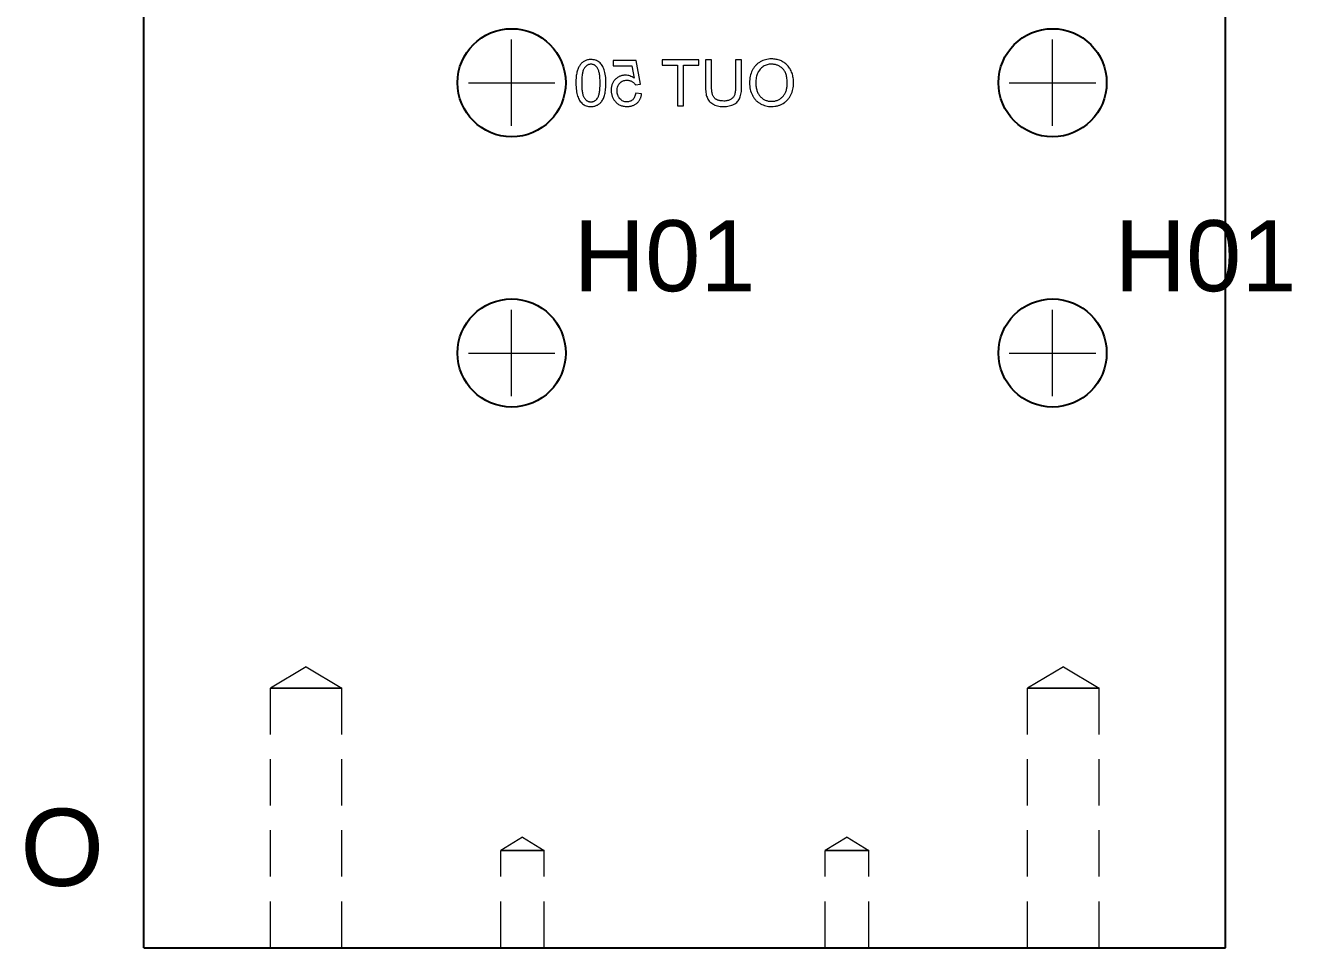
# Model space of a CAD drawing. Header units: millimetres. Extents: x 38 to 970, y 105 to 390.
# Drawn here: x 38.1 to 96.6, y 198.9 to 241.6 of the extents above; entities that cross this region are included whole.
import ezdxf

# ---------------------------------------------------------------- set-up
doc = ezdxf.new("R2010")
doc.units = ezdxf.units.MM
doc.linetypes.add('WP_HIDDEN', pattern=[2.3, 1.5, -0.8])
for name, color, linetype, lineweight in [('ANNOTATIONS', 7, 'CONTINUOUS', 18), ('HIDDEN', 7, 'WP_HIDDEN', 13), ('VISIBLE', 7, 'CONTINUOUS', 25)]:
    doc.layers.add(name, color=color, linetype=linetype, lineweight=lineweight)
doc.styles.add('CJK', font='Arial Unicode.ttf')

msp = doc.modelspace()

# ---------------------------------------------------------------- linework, layer by layer
at = {"layer": 'ANNOTATIONS'}
for p, q in [((60.57143, 236.92857), (60.57143, 240.92857)), ((85.57143, 236.92857), (85.57143, 240.92857)), ((58.57143, 238.92857), (62.57143, 238.92857)), ((83.57143, 238.92857), (87.57143, 238.92857)), ((60.57143, 224.42857), (60.57143, 228.42857)), ((85.57143, 224.42857), (85.57143, 228.42857)), ((58.57143, 226.42857), (62.57143, 226.42857)), ((83.57143, 226.42857), (87.57143, 226.42857))]:
    msp.add_line(p, q, dxfattribs=at)
at = {"layer": 'HIDDEN', "ltscale": 1.428571}
for p, q in [((64.07463, 239.98235), (64.03776, 239.97266)), ((64.11281, 239.98988), (64.07463, 239.98235)), ((64.1523, 239.99526), (64.11281, 239.98988)), ((64.19311, 239.99849), (64.1523, 239.99526)), ((64.23524, 239.99957), (64.19311, 239.99849)), ((64.29201, 239.99762), (64.23524, 239.99957)), ((64.34632, 239.99177), (64.29201, 239.99762)), ((64.39815, 239.98203), (64.34632, 239.99177)), ((64.44752, 239.96839), (64.39815, 239.98203)), ((67.53451, 239.99087), (67.53451, 239.73998)), ((69.21968, 239.99087), (67.53451, 239.99087)), ((69.21968, 239.73998), (69.21968, 239.99087)), ((69.52858, 239.99087), (69.52858, 238.76252)), ((69.80993, 239.99087), (69.52858, 239.99087)), ((69.80993, 238.76397), (69.80993, 239.99087)), ((70.91935, 239.99087), (70.91935, 238.76397)), ((71.2007, 239.99087), (70.91935, 239.99087)), ((71.2007, 238.76252), (71.2007, 239.99087)), ((72.30287, 239.9934), (72.23743, 239.97362)), ((72.37013, 240.00879), (72.30287, 239.9934)), ((72.43919, 240.01978), (72.37013, 240.00879)), ((72.51007, 240.02637), (72.43919, 240.01978)), ((72.58277, 240.02857), (72.51007, 240.02637)), ((72.63832, 240.0274), (72.58277, 240.02857)), ((72.69258, 240.02389), (72.63832, 240.0274)), ((72.74554, 240.01804), (72.69258, 240.02389)), ((72.79722, 240.00985), (72.74554, 240.01804)), ((72.8476, 239.99933), (72.79722, 240.00985)), ((72.8967, 239.98646), (72.8476, 239.99933)), ((72.9445, 239.97125), (72.8967, 239.98646)), ((63.58989, 239.41585), (63.57867, 239.36723)), ((63.60242, 239.46155), (63.58989, 239.41585)), ((63.61608, 239.50549), (63.60242, 239.46155)), ((63.63088, 239.54766), (63.61608, 239.50549)), ((63.64681, 239.58806), (63.63088, 239.54766)), ((63.66387, 239.6267), (63.64681, 239.58806)), ((63.68207, 239.66357), (63.66387, 239.6267)), ((63.7014, 239.69867), (63.68207, 239.66357)), ((63.72186, 239.732), (63.7014, 239.69867)), ((63.74359, 239.7635), (63.72186, 239.732)), ((63.76672, 239.79309), (63.74359, 239.7635)), ((63.79126, 239.82078), (63.76672, 239.79309)), ((63.81721, 239.84657), (63.79126, 239.82078)), ((63.84456, 239.87045), (63.81721, 239.84657)), ((63.84909, 239.39245), (63.84096, 239.35023)), ((63.87332, 239.89243), (63.84456, 239.87045)), ((63.85819, 239.43191), (63.84909, 239.39245)), ((63.86824, 239.46863), (63.85819, 239.43191)), ((63.87925, 239.50259), (63.86824, 239.46863)), ((63.90348, 239.91251), (63.87332, 239.89243)), ((63.89122, 239.5338), (63.87925, 239.50259)), ((63.90414, 239.56225), (63.89122, 239.5338)), ((63.93504, 239.93068), (63.90348, 239.91251)), ((63.91803, 239.58796), (63.90414, 239.56225)), ((63.93287, 239.6109), (63.91803, 239.58796)), ((63.94842, 239.6318), (63.93287, 239.6109)), ((63.96797, 239.94683), (63.93504, 239.93068)), ((63.96444, 239.65135), (63.94842, 239.6318)), ((63.98094, 239.66955), (63.96444, 239.65135)), ((64.0022, 239.96082), (63.96797, 239.94683)), ((63.9979, 239.68641), (63.98094, 239.66955)), ((64.01533, 239.70191), (63.9979, 239.68641)), ((64.03776, 239.97266), (64.0022, 239.96082)), ((64.03324, 239.71607), (64.01533, 239.70191)), ((64.05161, 239.72888), (64.03324, 239.71607)), ((64.07046, 239.74034), (64.05161, 239.72888)), ((64.08977, 239.75045), (64.07046, 239.74034)), ((64.10956, 239.75921), (64.08977, 239.75045)), ((64.12981, 239.76663), (64.10956, 239.75921)), ((64.15054, 239.7727), (64.12981, 239.76663)), ((64.17173, 239.77742), (64.15054, 239.7727)), ((64.1934, 239.78079), (64.17173, 239.77742)), ((64.21553, 239.78281), (64.1934, 239.78079)), ((64.23814, 239.78348), (64.21553, 239.78281)), ((64.26033, 239.78289), (64.23814, 239.78348)), ((64.28196, 239.7811), (64.26033, 239.78289)), ((64.30303, 239.77813), (64.28196, 239.7811)), ((64.32352, 239.77397), (64.30303, 239.77813)), ((64.34345, 239.76861), (64.32352, 239.77397)), ((64.36281, 239.76207), (64.34345, 239.76861)), ((64.38161, 239.75434), (64.36281, 239.76207)), ((64.39984, 239.74541), (64.38161, 239.75434)), ((64.4175, 239.7353), (64.39984, 239.74541)), ((64.4346, 239.724), (64.4175, 239.7353)), ((64.45113, 239.71151), (64.4346, 239.724)), ((64.49441, 239.95085), (64.44752, 239.96839)), ((64.46709, 239.69783), (64.45113, 239.71151)), ((64.48249, 239.68296), (64.46709, 239.69783)), ((64.49732, 239.6669), (64.48249, 239.68296)), ((64.53884, 239.92941), (64.49441, 239.95085)), ((64.52528, 239.63121), (64.49732, 239.6669)), ((64.54162, 239.60563), (64.52528, 239.63121)), ((64.58079, 239.90408), (64.53884, 239.92941)), ((64.5569, 239.57748), (64.54162, 239.60563)), ((64.57112, 239.54676), (64.5569, 239.57748)), ((64.58429, 239.51347), (64.57112, 239.54676)), ((64.62027, 239.87485), (64.58079, 239.90408)), ((64.59641, 239.4776), (64.58429, 239.51347)), ((64.60747, 239.43917), (64.59641, 239.4776)), ((64.61748, 239.39816), (64.60747, 239.43917)), ((64.62644, 239.35458), (64.61748, 239.39816)), ((64.65735, 239.84202), (64.62027, 239.87485)), ((64.69206, 239.80592), (64.65735, 239.84202)), ((64.72442, 239.76652), (64.69206, 239.80592)), ((64.75442, 239.72384), (64.72442, 239.76652)), ((64.78207, 239.67788), (64.75442, 239.72384)), ((64.80735, 239.62862), (64.78207, 239.67788)), ((64.83029, 239.57609), (64.80735, 239.62862)), ((64.85086, 239.52027), (64.83029, 239.57609)), ((64.86905, 239.4605), (64.85086, 239.52027)), ((64.88481, 239.39613), (64.86905, 239.4605)), ((64.89814, 239.32717), (64.88481, 239.39613)), ((65.2707, 239.96186), (65.2707, 239.71242)), ((66.32792, 239.96186), (65.2707, 239.96186)), ((65.2707, 239.71242), (66.11909, 239.71242)), ((66.11909, 239.71242), (66.23366, 239.14103)), ((66.53385, 238.86984), (66.32792, 239.96186)), ((67.53451, 239.73998), (68.23788, 239.73998)), ((68.23788, 239.73998), (68.23788, 237.86483)), ((68.51922, 239.73998), (69.21968, 239.73998)), ((68.51922, 237.86483), (68.51922, 239.73998)), ((71.66254, 239.43165), (71.63735, 239.36559)), ((71.6916, 239.49561), (71.66254, 239.43165)), ((71.72435, 239.55678), (71.6916, 239.49561)), ((71.74205, 239.58607), (71.72435, 239.55678)), ((71.76062, 239.61449), (71.74205, 239.58607)), ((71.78007, 239.64204), (71.76062, 239.61449)), ((71.8004, 239.66872), (71.78007, 239.64204)), ((71.82161, 239.69454), (71.8004, 239.66872)), ((71.84369, 239.71949), (71.82161, 239.69454)), ((71.86666, 239.74358), (71.84369, 239.71949)), ((71.8905, 239.76679), (71.86666, 239.74358)), ((71.91522, 239.78914), (71.8905, 239.76679)), ((71.94081, 239.81063), (71.91522, 239.78914)), ((71.96729, 239.83125), (71.94081, 239.81063)), ((71.96859, 239.42664), (71.94539, 239.37959)), ((71.99464, 239.851), (71.96729, 239.83125)), ((71.99434, 239.47096), (71.96859, 239.42664)), ((72.02262, 239.51256), (71.99434, 239.47096)), ((72.02287, 239.86988), (71.99464, 239.851)), ((72.05343, 239.55145), (72.02262, 239.51256)), ((72.05198, 239.8879), (72.02287, 239.86988)), ((72.11199, 239.92087), (72.05198, 239.8879)), ((72.08679, 239.58761), (72.05343, 239.55145)), ((72.12268, 239.62106), (72.08679, 239.58761)), ((72.1738, 239.94944), (72.11199, 239.92087)), ((72.16111, 239.65178), (72.12268, 239.62106)), ((72.20208, 239.67979), (72.16111, 239.65178)), ((72.23743, 239.97362), (72.1738, 239.94944)), ((72.24496, 239.70477), (72.20208, 239.67979)), ((72.28914, 239.72642), (72.24496, 239.70477)), ((72.33461, 239.74475), (72.28914, 239.72642)), ((72.38137, 239.75973), (72.33461, 239.74475)), ((72.42942, 239.77139), (72.38137, 239.75973)), ((72.47876, 239.77972), (72.42942, 239.77139)), ((72.52939, 239.78472), (72.47876, 239.77972)), ((72.58132, 239.78638), (72.52939, 239.78472)), ((72.61833, 239.78558), (72.58132, 239.78638)), ((72.6547, 239.78318), (72.61833, 239.78558)), ((72.69042, 239.77917), (72.6547, 239.78318)), ((72.72548, 239.77356), (72.69042, 239.77917)), ((72.75989, 239.76634), (72.72548, 239.77356)), ((72.79365, 239.75753), (72.75989, 239.76634)), ((72.82676, 239.7471), (72.79365, 239.75753)), ((72.85922, 239.73508), (72.82676, 239.7471)), ((72.89102, 239.72145), (72.85922, 239.73508)), ((72.92218, 239.70622), (72.89102, 239.72145)), ((72.95268, 239.68939), (72.92218, 239.70622)), ((72.99101, 239.9537), (72.9445, 239.97125)), ((72.98253, 239.67095), (72.95268, 239.68939)), ((73.01173, 239.65091), (72.98253, 239.67095)), ((73.03622, 239.93382), (72.99101, 239.9537)), ((73.04028, 239.62927), (73.01173, 239.65091)), ((73.08015, 239.91159), (73.03622, 239.93382)), ((73.06818, 239.60602), (73.04028, 239.62927)), ((73.09542, 239.58118), (73.06818, 239.60602)), ((73.12279, 239.88702), (73.08015, 239.91159)), ((73.1215, 239.55445), (73.09542, 239.58118)), ((73.1459, 239.52558), (73.1215, 239.55445)), ((73.16413, 239.86012), (73.12279, 239.88702)), ((73.16861, 239.49456), (73.1459, 239.52558)), ((73.20418, 239.83087), (73.16413, 239.86012)), ((73.18964, 239.4614), (73.16861, 239.49456)), ((73.20899, 239.42608), (73.18964, 239.4614)), ((73.24294, 239.79929), (73.20418, 239.83087)), ((73.22666, 239.38862), (73.20899, 239.42608)), ((73.28041, 239.76536), (73.24294, 239.79929)), ((73.31658, 239.7291), (73.28041, 239.76536)), ((73.351, 239.69077), (73.31658, 239.7291)), ((73.3832, 239.65064), (73.351, 239.69077)), ((73.41318, 239.60872), (73.3832, 239.65064)), ((73.44094, 239.565), (73.41318, 239.60872)), ((73.46648, 239.51948), (73.44094, 239.565)), ((73.4898, 239.47217), (73.46648, 239.51948)), ((73.51089, 239.42306), (73.4898, 239.47217)), ((73.52977, 239.37216), (73.51089, 239.42306)), ((63.54278, 238.99035), (63.54203, 238.91334)), ((63.54203, 238.91334), (63.54323, 238.82206)), ((63.54502, 239.06331), (63.54278, 238.99035)), ((63.54323, 238.82206), (63.54683, 238.73528)), ((63.54876, 239.1322), (63.54502, 239.06331)), ((63.55399, 239.19705), (63.54876, 239.1322)), ((63.56072, 239.25783), (63.55399, 239.19705)), ((63.56895, 239.31456), (63.56072, 239.25783)), ((63.57867, 239.36723), (63.56895, 239.31456)), ((63.81224, 239.03908), (63.81032, 238.91334)), ((63.81032, 238.91334), (63.81224, 238.78826)), ((63.81798, 239.15381), (63.81224, 239.03908)), ((63.82229, 239.20704), (63.81798, 239.15381)), ((63.82755, 239.25752), (63.82229, 239.20704)), ((63.83378, 239.30525), (63.82755, 239.25752)), ((63.84096, 239.35023), (63.83378, 239.30525)), ((64.63434, 239.30842), (64.62644, 239.35458)), ((64.64119, 239.2597), (64.63434, 239.30842)), ((64.64699, 239.2084), (64.64119, 239.2597)), ((64.65173, 239.15454), (64.64699, 239.2084)), ((64.65805, 239.03908), (64.65173, 239.15454)), ((64.66016, 238.91334), (64.65805, 239.03908)), ((64.65824, 238.78793), (64.66016, 238.91334)), ((64.90905, 239.2536), (64.89814, 239.32717)), ((64.91754, 239.17544), (64.90905, 239.2536)), ((64.9236, 239.09267), (64.91754, 239.17544)), ((64.92724, 239.00531), (64.9236, 239.09267)), ((64.92516, 238.76882), (64.92763, 238.83978)), ((64.92845, 238.91334), (64.92724, 239.00531)), ((64.92763, 238.83978), (64.92845, 238.91334)), ((65.20728, 238.82971), (65.19756, 238.79742)), ((65.2185, 238.86114), (65.20728, 238.82971)), ((65.23121, 238.8917), (65.2185, 238.86114)), ((65.24542, 238.92141), (65.23121, 238.8917)), ((65.26112, 238.95026), (65.24542, 238.92141)), ((65.27832, 238.97824), (65.26112, 238.95026)), ((65.29701, 239.00537), (65.27832, 238.97824)), ((65.3172, 239.03163), (65.29701, 239.00537)), ((65.33889, 239.05703), (65.3172, 239.03163)), ((65.36207, 239.08157), (65.33889, 239.05703)), ((65.38634, 239.10493), (65.36207, 239.08157)), ((65.41129, 239.12678), (65.38634, 239.10493)), ((65.43691, 239.14712), (65.41129, 239.12678)), ((65.46322, 239.16596), (65.43691, 239.14712)), ((65.49021, 239.18329), (65.46322, 239.16596)), ((65.47899, 238.76216), (65.49663, 238.80474)), ((65.51788, 239.19911), (65.49021, 239.18329)), ((65.49663, 238.80474), (65.50692, 238.82492)), ((65.50692, 238.82492), (65.51819, 238.84437)), ((65.54622, 239.21342), (65.51788, 239.19911)), ((65.51819, 238.84437), (65.53044, 238.86308)), ((65.53044, 238.86308), (65.54368, 238.88105)), ((65.54368, 238.88105), (65.55789, 238.89829)), ((65.57525, 239.22623), (65.54622, 239.21342)), ((65.55789, 238.89829), (65.57308, 238.91479)), ((65.57308, 238.91479), (65.60565, 238.94505)), ((65.60496, 239.23753), (65.57525, 239.22623)), ((65.63535, 239.24733), (65.60496, 239.23753)), ((65.60565, 238.94505), (65.64065, 238.97126)), ((65.66641, 239.25562), (65.63535, 239.24733)), ((65.64065, 238.97126), (65.67807, 238.99345)), ((65.69816, 239.2624), (65.66641, 239.25562)), ((65.67807, 238.99345), (65.71792, 239.0116)), ((65.73059, 239.26767), (65.69816, 239.2624)), ((65.71792, 239.0116), (65.76019, 239.02571)), ((65.76369, 239.27144), (65.73059, 239.26767)), ((65.76019, 239.02571), (65.80489, 239.0358)), ((65.79748, 239.2737), (65.76369, 239.27144)), ((65.83194, 239.27445), (65.79748, 239.2737)), ((65.80489, 239.0358), (65.85201, 239.04185)), ((65.88422, 239.27237), (65.83194, 239.27445)), ((65.85201, 239.04185), (65.90155, 239.04386)), ((65.93591, 239.26611), (65.88422, 239.27237)), ((65.90155, 239.04386), (65.93271, 239.04297)), ((65.93271, 239.04297), (65.9631, 239.04028)), ((65.987, 239.25569), (65.93591, 239.26611)), ((65.9631, 239.04028), (65.99271, 239.03581)), ((66.03751, 239.2411), (65.987, 239.25569)), ((65.99271, 239.03581), (66.02156, 239.02954)), ((66.02156, 239.02954), (66.04964, 239.02149)), ((66.08743, 239.22233), (66.03751, 239.2411)), ((66.04964, 239.02149), (66.07694, 239.01164)), ((66.07694, 239.01164), (66.10348, 239.00001)), ((66.13676, 239.1994), (66.08743, 239.22233)), ((66.10348, 239.00001), (66.12924, 238.98658)), ((66.12924, 238.98658), (66.15394, 238.97173)), ((66.1855, 239.1723), (66.13676, 239.1994)), ((66.15394, 238.97173), (66.17728, 238.95581)), ((66.17728, 238.95581), (66.19926, 238.93883)), ((66.23366, 239.14103), (66.1855, 239.1723)), ((66.19926, 238.93883), (66.21988, 238.92078)), ((66.21988, 238.92078), (66.23914, 238.90166)), ((66.23914, 238.90166), (66.25704, 238.88148)), ((66.25704, 238.88148), (66.27358, 238.86024)), ((66.27358, 238.86024), (66.28877, 238.83793)), ((66.28877, 238.83793), (66.53385, 238.86984)), ((71.56954, 239.00365), (71.56761, 238.92495)), ((71.56761, 238.92495), (71.56964, 238.84516)), ((71.57535, 239.08026), (71.56954, 239.00365)), ((71.56964, 238.84516), (71.57576, 238.76751)), ((71.58504, 239.15475), (71.57535, 239.08026)), ((71.5986, 239.22714), (71.58504, 239.15475)), ((71.61604, 239.29742), (71.5986, 239.22714)), ((71.63735, 239.36559), (71.61604, 239.29742)), ((71.85902, 238.99026), (71.85765, 238.9264)), ((71.85765, 238.9264), (71.85845, 238.87582)), ((71.85845, 238.87582), (71.86086, 238.82672)), ((71.86314, 239.05207), (71.85902, 238.99026)), ((71.86086, 238.82672), (71.86487, 238.77907)), ((71.86999, 239.11181), (71.86314, 239.05207)), ((71.87959, 239.16949), (71.86999, 239.11181)), ((71.89192, 239.22511), (71.87959, 239.16949)), ((71.907, 239.27867), (71.89192, 239.22511)), ((71.92483, 239.33016), (71.907, 239.27867)), ((71.94539, 239.37959), (71.92483, 239.33016)), ((73.24264, 239.34902), (73.22666, 239.38862)), ((73.25694, 239.30726), (73.24264, 239.34902)), ((73.26956, 239.26336), (73.25694, 239.30726)), ((73.2805, 239.21731), (73.26956, 239.26336)), ((73.28975, 239.16912), (73.2805, 239.21731)), ((73.29732, 239.11878), (73.28975, 239.16912)), ((73.30321, 239.06629), (73.29732, 239.11878)), ((73.30742, 239.01165), (73.30321, 239.06629)), ((73.30994, 238.95487), (73.30742, 239.01165)), ((73.30755, 238.80241), (73.30998, 238.84854)), ((73.31078, 238.89594), (73.30994, 238.95487)), ((73.30998, 238.84854), (73.31078, 238.89594)), ((73.54642, 239.31946), (73.52977, 239.37216)), ((73.56086, 239.26497), (73.54642, 239.31946)), ((73.57307, 239.20868), (73.56086, 239.26497)), ((73.58306, 239.15059), (73.57307, 239.20868)), ((73.59084, 239.09071), (73.58306, 239.15059)), ((73.59639, 239.02903), (73.59084, 239.09071)), ((73.59321, 238.76216), (73.59893, 238.83077)), ((73.59972, 238.96556), (73.59639, 239.02903)), ((73.59893, 238.83077), (73.60083, 238.90029)), ((73.60083, 238.90029), (73.59972, 238.96556)), ((63.54683, 238.73528), (63.55284, 238.65302)), ((63.55284, 238.65302), (63.56124, 238.57526)), ((63.56124, 238.57526), (63.57205, 238.50201)), ((63.57205, 238.50201), (63.58526, 238.43327)), ((63.58526, 238.43327), (63.60088, 238.36904)), ((63.60088, 238.36904), (63.61889, 238.30932)), ((63.61889, 238.30932), (63.6393, 238.25349)), ((63.6393, 238.25349), (63.66208, 238.20092)), ((63.81224, 238.78826), (63.81798, 238.67406)), ((63.81798, 238.67406), (63.82229, 238.62103)), ((63.82229, 238.62103), (63.82755, 238.57073)), ((63.82755, 238.57073), (63.83378, 238.52314)), ((63.83378, 238.52314), (63.84096, 238.47827)), ((63.84096, 238.47827), (63.84909, 238.43613)), ((63.84909, 238.43613), (63.85819, 238.3967)), ((63.85819, 238.3967), (63.86824, 238.35999)), ((63.86824, 238.35999), (63.87925, 238.326)), ((63.87925, 238.326), (63.89122, 238.29473)), ((63.89122, 238.29473), (63.90414, 238.26618)), ((63.90414, 238.26618), (63.91803, 238.24035)), ((63.91803, 238.24035), (63.93287, 238.21723)), ((64.53761, 238.21651), (64.55245, 238.23954)), ((64.55245, 238.23954), (64.56633, 238.26531)), ((64.56633, 238.26531), (64.57926, 238.29381)), ((64.57926, 238.29381), (64.59123, 238.32505)), ((64.59123, 238.32505), (64.60223, 238.35902)), ((64.60223, 238.35902), (64.61229, 238.39574)), ((64.61229, 238.39574), (64.62138, 238.43518)), ((64.62138, 238.43518), (64.62952, 238.47737)), ((64.62952, 238.47737), (64.6367, 238.52229)), ((64.6367, 238.52229), (64.64292, 238.56995)), ((64.64292, 238.56995), (64.64819, 238.62034)), ((64.64819, 238.62034), (64.6525, 238.67347)), ((64.6525, 238.67347), (64.65824, 238.78793)), ((64.81016, 238.20255), (64.82906, 238.24745)), ((64.82906, 238.24745), (64.84631, 238.29496)), ((64.84631, 238.29496), (64.86191, 238.34507)), ((64.86191, 238.34507), (64.87588, 238.39779)), ((64.87588, 238.39779), (64.8882, 238.45311)), ((64.8882, 238.45311), (64.89888, 238.51104)), ((64.89888, 238.51104), (64.90791, 238.57158)), ((64.90791, 238.57158), (64.91531, 238.63472)), ((64.91531, 238.63472), (64.92106, 238.70047)), ((64.92106, 238.70047), (64.92516, 238.76882)), ((65.17139, 238.62305), (65.17064, 238.58559)), ((65.17064, 238.58559), (65.17129, 238.54982)), ((65.17129, 238.54982), (65.17327, 238.51467)), ((65.17363, 238.65964), (65.17139, 238.62305)), ((65.17327, 238.51467), (65.17655, 238.48012)), ((65.17737, 238.69538), (65.17363, 238.65964)), ((65.17655, 238.48012), (65.18115, 238.44619)), ((65.1826, 238.73025), (65.17737, 238.69538)), ((65.18115, 238.44619), (65.18707, 238.41287)), ((65.18933, 238.76426), (65.1826, 238.73025)), ((65.18707, 238.41287), (65.19429, 238.38016)), ((65.19756, 238.79742), (65.18933, 238.76426)), ((65.19429, 238.38016), (65.20284, 238.34806)), ((65.20284, 238.34806), (65.21269, 238.31657)), ((65.21269, 238.31657), (65.22387, 238.2857)), ((65.22387, 238.2857), (65.23635, 238.25544)), ((65.23635, 238.25544), (65.25015, 238.22579)), ((65.25015, 238.22579), (65.26527, 238.19675)), ((65.44763, 238.56239), (65.44959, 238.61675)), ((65.44967, 238.5051), (65.44763, 238.56239)), ((65.44959, 238.61675), (65.45547, 238.66816)), ((65.45579, 238.45072), (65.44967, 238.5051)), ((65.45547, 238.66816), (65.46527, 238.71663)), ((65.46599, 238.39924), (65.45579, 238.45072)), ((65.46527, 238.71663), (65.47899, 238.76216)), ((65.48026, 238.35065), (65.46599, 238.39924)), ((65.48893, 238.32745), (65.48026, 238.35065)), ((65.49862, 238.30497), (65.48893, 238.32745)), ((65.50932, 238.28322), (65.49862, 238.30497)), ((65.52105, 238.26219), (65.50932, 238.28322)), ((65.5338, 238.24189), (65.52105, 238.26219)), ((65.54756, 238.22231), (65.5338, 238.24189)), ((65.56235, 238.20346), (65.54756, 238.22231)), ((66.23666, 238.23356), (66.21521, 238.2006)), ((66.25559, 238.26962), (66.23666, 238.23356)), ((66.27201, 238.30879), (66.25559, 238.26962)), ((66.28591, 238.35106), (66.27201, 238.30879)), ((66.2973, 238.39644), (66.28591, 238.35106)), ((66.30617, 238.44492), (66.2973, 238.39644)), ((66.58026, 238.42172), (66.30617, 238.44492)), ((66.5273, 238.20722), (66.53856, 238.23538)), ((66.53856, 238.23538), (66.54858, 238.26437)), ((66.54858, 238.26437), (66.55738, 238.29419)), ((66.55738, 238.29419), (66.56494, 238.32483)), ((66.56494, 238.32483), (66.57128, 238.3563)), ((66.57128, 238.3563), (66.57638, 238.38859)), ((66.57638, 238.38859), (66.58026, 238.42172)), ((69.52858, 238.76252), (69.52971, 238.68446)), ((69.52971, 238.68446), (69.53311, 238.61052)), ((69.53311, 238.61052), (69.53878, 238.5407)), ((69.53878, 238.5407), (69.54671, 238.47501)), ((69.54671, 238.47501), (69.55691, 238.41344)), ((69.55691, 238.41344), (69.56937, 238.356)), ((69.56937, 238.356), (69.5841, 238.30268)), ((69.5841, 238.30268), (69.60109, 238.25349)), ((69.60109, 238.25349), (69.62104, 238.20746)), ((69.81199, 238.66796), (69.80993, 238.76397)), ((69.81817, 238.58006), (69.81199, 238.66796)), ((69.82281, 238.53916), (69.81817, 238.58006)), ((69.82848, 238.50028), (69.82281, 238.53916)), ((69.83519, 238.46343), (69.82848, 238.50028)), ((69.84292, 238.4286), (69.83519, 238.46343)), ((69.85168, 238.39581), (69.84292, 238.4286)), ((69.86148, 238.36504), (69.85168, 238.39581)), ((69.8723, 238.33631), (69.86148, 238.36504)), ((69.88416, 238.30959), (69.8723, 238.33631)), ((69.89705, 238.28491), (69.88416, 238.30959)), ((69.91097, 238.26226), (69.89705, 238.28491)), ((69.92592, 238.24163), (69.91097, 238.26226)), ((69.9419, 238.22303), (69.92592, 238.24163)), ((69.95909, 238.206), (69.9419, 238.22303)), ((70.7979, 238.23953), (70.77462, 238.21518)), ((70.81886, 238.26576), (70.7979, 238.23953)), ((70.8375, 238.29387), (70.81886, 238.26576)), ((70.85384, 238.32386), (70.8375, 238.29387)), ((70.86787, 238.35573), (70.85384, 238.32386)), ((70.87994, 238.39082), (70.86787, 238.35573)), ((70.89039, 238.43046), (70.87994, 238.39082)), ((70.89924, 238.47466), (70.89039, 238.43046)), ((70.90648, 238.52341), (70.89924, 238.47466)), ((70.91211, 238.57672), (70.90648, 238.52341)), ((70.91613, 238.63458), (70.91211, 238.57672)), ((70.91855, 238.697), (70.91613, 238.63458)), ((70.91935, 238.76397), (70.91855, 238.697)), ((71.09748, 238.18224), (71.11948, 238.22956)), ((71.11948, 238.22956), (71.13852, 238.28056)), ((71.13852, 238.28056), (71.15501, 238.33602)), ((71.15501, 238.33602), (71.16897, 238.39594)), ((71.16897, 238.39594), (71.18039, 238.46033)), ((71.18039, 238.46033), (71.18928, 238.52918)), ((71.18928, 238.52918), (71.19562, 238.6025)), ((71.19562, 238.6025), (71.19943, 238.68028)), ((71.19943, 238.68028), (71.2007, 238.76252)), ((71.57576, 238.76751), (71.58596, 238.69198)), ((71.58596, 238.69198), (71.60024, 238.61858)), ((71.60024, 238.61858), (71.61859, 238.54732)), ((71.61859, 238.54732), (71.64102, 238.47818)), ((71.64102, 238.47818), (71.66754, 238.41118)), ((71.66754, 238.41118), (71.69813, 238.3463)), ((71.69813, 238.3463), (71.71487, 238.31488)), ((71.71487, 238.31488), (71.73246, 238.28443)), ((71.73246, 238.28443), (71.7509, 238.25495)), ((71.7509, 238.25495), (71.77018, 238.22643)), ((71.77018, 238.22643), (71.79032, 238.19889)), ((71.86487, 238.77907), (71.87048, 238.73288)), ((71.87048, 238.73288), (71.87769, 238.68816)), ((71.87769, 238.68816), (71.88651, 238.64489)), ((71.88651, 238.64489), (71.89693, 238.60309)), ((71.89693, 238.60309), (71.90895, 238.56275)), ((71.90895, 238.56275), (71.92258, 238.52387)), ((71.92258, 238.52387), (71.93781, 238.48645)), ((71.93781, 238.48645), (71.95464, 238.4505)), ((71.95464, 238.4505), (71.97308, 238.41601)), ((71.97308, 238.41601), (71.99312, 238.38297)), ((71.99312, 238.38297), (72.01476, 238.3514)), ((72.01476, 238.3514), (72.03801, 238.32129)), ((72.03801, 238.32129), (72.06286, 238.29265)), ((72.06286, 238.29265), (72.08895, 238.2656)), ((72.08895, 238.2656), (72.11592, 238.2403)), ((72.11592, 238.2403), (72.14376, 238.21675)), ((73.02293, 238.21531), (73.05082, 238.23864)), ((73.05082, 238.23864), (73.07788, 238.26369)), ((73.07788, 238.26369), (73.10412, 238.29047)), ((73.10412, 238.29047), (73.12915, 238.31875)), ((73.12915, 238.31875), (73.15256, 238.34831)), ((73.15256, 238.34831), (73.17436, 238.37914)), ((73.17436, 238.37914), (73.19454, 238.41125)), ((73.19454, 238.41125), (73.2131, 238.44463)), ((73.2131, 238.44463), (73.23006, 238.47928)), ((73.23006, 238.47928), (73.24539, 238.51521)), ((73.24539, 238.51521), (73.25912, 238.55242)), ((73.25912, 238.55242), (73.27123, 238.5909)), ((73.27123, 238.5909), (73.28172, 238.63065)), ((73.28172, 238.63065), (73.2906, 238.67168)), ((73.2906, 238.67168), (73.29787, 238.71398)), ((73.29787, 238.71398), (73.30352, 238.75756)), ((73.30352, 238.75756), (73.30755, 238.80241)), ((73.37153, 238.19623), (73.39168, 238.22304)), ((73.39168, 238.22304), (73.41094, 238.25068)), ((73.41094, 238.25068), (73.44676, 238.30844)), ((73.44676, 238.30844), (73.47901, 238.36951)), ((73.47901, 238.36951), (73.50756, 238.43268)), ((73.50756, 238.43268), (73.53231, 238.49677)), ((73.53231, 238.49677), (73.55324, 238.56175)), ((73.55324, 238.56175), (73.57037, 238.62765)), ((73.57037, 238.62765), (73.5837, 238.69445)), ((73.5837, 238.69445), (73.59321, 238.76216)), ((63.66208, 238.20092), (63.68724, 238.15161)), ((63.68724, 238.15161), (63.71479, 238.10557)), ((63.71479, 238.10557), (63.74471, 238.06278)), ((63.74471, 238.06278), (63.77701, 238.02326)), ((63.77701, 238.02326), (63.81169, 237.98701)), ((63.81169, 237.98701), (63.84875, 237.95402)), ((63.84875, 237.95402), (63.88826, 237.92462)), ((63.88826, 237.92462), (63.93028, 237.89913)), ((63.93028, 237.89913), (63.97482, 237.87757)), ((63.93287, 238.21723), (63.9644, 238.17645)), ((63.9644, 238.17645), (63.98083, 238.15809)), ((63.97482, 237.87757), (64.02187, 237.85993)), ((63.98083, 238.15809), (63.99772, 238.1411)), ((63.99772, 238.1411), (64.01505, 238.12546)), ((64.01505, 238.12546), (64.03283, 238.11119)), ((64.02187, 237.85993), (64.07144, 237.84621)), ((64.03283, 238.11119), (64.05106, 238.09827)), ((64.05106, 238.09827), (64.06973, 238.08671)), ((64.06973, 238.08671), (64.08885, 238.07652)), ((64.07144, 237.84621), (64.12353, 237.83641)), ((64.08885, 238.07652), (64.10842, 238.06768)), ((64.10842, 238.06768), (64.12844, 238.0602)), ((64.12353, 237.83641), (64.17812, 237.83053)), ((64.12844, 238.0602), (64.1489, 238.05408)), ((64.1489, 238.05408), (64.16982, 238.04932)), ((64.16982, 238.04932), (64.19118, 238.04592)), ((64.17812, 237.83053), (64.23524, 237.82857)), ((64.19118, 238.04592), (64.21298, 238.04389)), ((64.21298, 238.04389), (64.23524, 238.04321)), ((64.23524, 238.04321), (64.25749, 238.04388)), ((64.23524, 237.82857), (64.27315, 237.82943)), ((64.25749, 238.04388), (64.2793, 238.04591)), ((64.27315, 237.82943), (64.31004, 237.83202)), ((64.2793, 238.04591), (64.30066, 238.0493)), ((64.30066, 238.0493), (64.32157, 238.05404)), ((64.31004, 237.83202), (64.34589, 237.83632)), ((64.32157, 238.05404), (64.34204, 238.06013)), ((64.34204, 238.06013), (64.36205, 238.06758)), ((64.34589, 237.83632), (64.38071, 237.84235)), ((64.36205, 238.06758), (64.38162, 238.07638)), ((64.38071, 237.84235), (64.41451, 237.8501)), ((64.38162, 238.07638), (64.40075, 238.08653)), ((64.40075, 238.08653), (64.41942, 238.09804)), ((64.41451, 237.8501), (64.44727, 237.85957)), ((64.41942, 238.09804), (64.43765, 238.1109)), ((64.43765, 238.1109), (64.45543, 238.12512)), ((64.44727, 237.85957), (64.479, 237.87076)), ((64.45543, 238.12512), (64.47276, 238.14069)), ((64.47276, 238.14069), (64.48964, 238.15761)), ((64.479, 237.87076), (64.50969, 237.88368)), ((64.48964, 238.15761), (64.50608, 238.17589)), ((64.50608, 238.17589), (64.53761, 238.21651)), ((64.50969, 237.88368), (64.53936, 237.89832)), ((64.53936, 237.89832), (64.568, 237.91468)), ((64.568, 237.91468), (64.5956, 237.93276)), ((64.5956, 237.93276), (64.62218, 237.95257)), ((64.62218, 237.95257), (64.64772, 237.97409)), ((64.64772, 237.97409), (64.67223, 237.99734)), ((64.67223, 237.99734), (64.69572, 238.02231)), ((64.69572, 238.02231), (64.71817, 238.04901)), ((64.71817, 238.04901), (64.74363, 238.08348)), ((64.74363, 238.08348), (64.76745, 238.12057)), ((64.76745, 238.12057), (64.78963, 238.16026)), ((64.78963, 238.16026), (64.81016, 238.20255)), ((65.26527, 238.19675), (65.28169, 238.16832)), ((65.28169, 238.16832), (65.29944, 238.14051)), ((65.29944, 238.14051), (65.31849, 238.1133)), ((65.31849, 238.1133), (65.33886, 238.08671)), ((65.33886, 238.08671), (65.36501, 238.05545)), ((65.36501, 238.05545), (65.39232, 238.02621)), ((65.39232, 238.02621), (65.4208, 237.99898)), ((65.4208, 237.99898), (65.45044, 237.97378)), ((65.45044, 237.97378), (65.48125, 237.95058)), ((65.48125, 237.95058), (65.51323, 237.92941)), ((65.51323, 237.92941), (65.54638, 237.91025)), ((65.54638, 237.91025), (65.58069, 237.89311)), ((65.57815, 238.18533), (65.56235, 238.20346)), ((65.61169, 238.15202), (65.57815, 238.18533)), ((65.58069, 237.89311), (65.61617, 237.87798)), ((65.64704, 238.12315), (65.61169, 238.15202)), ((65.61617, 237.87798), (65.65282, 237.86487)), ((65.6842, 238.09872), (65.64704, 238.12315)), ((65.65282, 237.86487), (65.69063, 237.85378)), ((65.72318, 238.07874), (65.6842, 238.09872)), ((65.69063, 237.85378), (65.72961, 237.84471)), ((65.76396, 238.06319), (65.72318, 238.07874)), ((65.72961, 237.84471), (65.76976, 237.83765)), ((65.80656, 238.05209), (65.76396, 238.06319)), ((65.76976, 237.83765), (65.81107, 237.8326)), ((65.85098, 238.04543), (65.80656, 238.05209)), ((65.81107, 237.8326), (65.85355, 237.82958)), ((65.8972, 238.04321), (65.85098, 238.04543)), ((65.85355, 237.82958), (65.8972, 237.82857)), ((65.93565, 238.04478), (65.8972, 238.04321)), ((65.8972, 237.82857), (65.93304, 237.82921)), ((65.93304, 237.82921), (65.96805, 237.83111)), ((65.97266, 238.04951), (65.93565, 238.04478)), ((65.96805, 237.83111), (66.00222, 237.83428)), ((66.00825, 238.05738), (65.97266, 238.04951)), ((66.00222, 237.83428), (66.03556, 237.83872)), ((66.04241, 238.0684), (66.00825, 238.05738)), ((66.03556, 237.83872), (66.06807, 237.84443)), ((66.07514, 238.08258), (66.04241, 238.0684)), ((66.06807, 237.84443), (66.09975, 237.85141)), ((66.10644, 238.0999), (66.07514, 238.08258)), ((66.09975, 237.85141), (66.13059, 237.85966)), ((66.13632, 238.12037), (66.10644, 238.0999)), ((66.13059, 237.85966), (66.1606, 237.86918)), ((66.16477, 238.144), (66.13632, 238.12037)), ((66.1606, 237.86918), (66.18978, 237.87996)), ((66.19125, 238.17075), (66.16477, 238.144)), ((66.18978, 237.87996), (66.21812, 237.89202)), ((66.21521, 238.2006), (66.19125, 238.17075)), ((66.21812, 237.89202), (66.24564, 237.90534)), ((66.24564, 237.90534), (66.27231, 237.91994)), ((66.27231, 237.91994), (66.29816, 237.9358)), ((66.29816, 237.9358), (66.32317, 237.95293)), ((66.32317, 237.95293), (66.34736, 237.97133)), ((66.34736, 237.97133), (66.3707, 237.991)), ((66.3707, 237.991), (66.39302, 238.01171)), ((66.39302, 238.01171), (66.41411, 238.03326)), ((66.41411, 238.03326), (66.43397, 238.05563)), ((66.43397, 238.05563), (66.4526, 238.07883)), ((66.4526, 238.07883), (66.47, 238.10285)), ((66.47, 238.10285), (66.48617, 238.1277)), ((66.48617, 238.1277), (66.50111, 238.15338)), ((66.50111, 238.15338), (66.51482, 238.17989)), ((66.51482, 238.17989), (66.5273, 238.20722)), ((68.23788, 237.86483), (68.51922, 237.86483)), ((69.62104, 238.20746), (69.64464, 238.16362)), ((69.64464, 238.16362), (69.67189, 238.12198)), ((69.67189, 238.12198), (69.70279, 238.08254)), ((69.70279, 238.08254), (69.73733, 238.0453)), ((69.73733, 238.0453), (69.77553, 238.01026)), ((69.77553, 238.01026), (69.81737, 237.97741)), ((69.81737, 237.97741), (69.86286, 237.94677)), ((69.86286, 237.94677), (69.88698, 237.93245)), ((69.88698, 237.93245), (69.91202, 237.91906)), ((69.91202, 237.91906), (69.93798, 237.9066)), ((69.93798, 237.9066), (69.96487, 237.89506)), ((69.97768, 238.19006), (69.95909, 238.206)), ((69.96487, 237.89506), (70.02142, 237.87474)), ((69.99766, 238.17523), (69.97768, 238.19006)), ((70.01903, 238.16149), (69.99766, 238.17523)), ((70.0418, 238.14885), (70.01903, 238.16149)), ((70.02142, 237.87474), (70.08166, 237.85812)), ((70.06596, 238.13731), (70.0418, 238.14885)), ((70.09151, 238.12687), (70.06596, 238.13731)), ((70.08166, 237.85812), (70.1456, 237.84519)), ((70.11846, 238.11753), (70.09151, 238.12687)), ((70.1468, 238.10929), (70.11846, 238.11753)), ((70.1456, 237.84519), (70.21323, 237.83596)), ((70.17654, 238.10214), (70.1468, 238.10929)), ((70.20767, 238.0961), (70.17654, 238.10214)), ((70.24019, 238.09115), (70.20767, 238.0961)), ((70.21323, 237.83596), (70.28455, 237.83042)), ((70.27411, 238.08731), (70.24019, 238.09115)), ((70.30942, 238.08456), (70.27411, 238.08731)), ((70.28455, 237.83042), (70.35956, 237.82857)), ((70.38422, 238.08236), (70.30942, 238.08456)), ((70.35956, 237.82857), (70.43255, 237.83018)), ((70.42866, 238.08347), (70.38422, 238.08236)), ((70.47137, 238.0868), (70.42866, 238.08347)), ((70.43255, 237.83018), (70.50214, 237.83501)), ((70.51232, 238.09235), (70.47137, 238.0868)), ((70.50214, 237.83501), (70.56833, 237.84305)), ((70.55154, 238.10013), (70.51232, 238.09235)), ((70.58901, 238.11012), (70.55154, 238.10013)), ((70.56833, 237.84305), (70.63112, 237.85431)), ((70.62473, 238.12233), (70.58901, 238.11012)), ((70.65871, 238.13677), (70.62473, 238.12233)), ((70.63112, 237.85431), (70.69051, 237.86879)), ((70.69094, 238.15342), (70.65871, 238.13677)), ((70.69051, 237.86879), (70.7465, 237.88649)), ((70.72115, 238.17213), (70.69094, 238.15342)), ((70.74904, 238.19272), (70.72115, 238.17213)), ((70.7465, 237.88649), (70.7991, 237.90741)), ((70.77462, 238.21518), (70.74904, 238.19272)), ((70.7991, 237.90741), (70.84829, 237.93154)), ((70.84829, 237.93154), (70.89409, 237.95872)), ((70.89409, 237.95872), (70.93648, 237.98878)), ((70.93648, 237.98878), (70.97548, 238.02171)), ((70.97548, 238.02171), (71.01108, 238.05753)), ((71.01108, 238.05753), (71.04328, 238.09622)), ((71.04328, 238.09622), (71.07208, 238.13779)), ((71.07208, 238.13779), (71.09748, 238.18224)), ((71.79032, 238.19889), (71.81131, 238.17231)), ((71.81131, 238.17231), (71.83315, 238.1467)), ((71.83315, 238.1467), (71.85584, 238.12206)), ((71.85584, 238.12206), (71.87938, 238.09839)), ((71.87938, 238.09839), (71.90376, 238.07569)), ((71.90376, 238.07569), (71.929, 238.05395)), ((71.929, 238.05395), (71.95509, 238.03319)), ((71.95509, 238.03319), (71.98203, 238.01339)), ((71.98203, 238.01339), (72.00981, 237.99457)), ((72.00981, 237.99457), (72.03845, 237.97671)), ((72.03845, 237.97671), (72.06793, 237.95982)), ((72.06793, 237.95982), (72.12835, 237.92906)), ((72.12835, 237.92906), (72.18994, 237.9024)), ((72.14376, 238.21675), (72.17249, 238.19494)), ((72.17249, 238.19494), (72.20209, 238.17487)), ((72.18994, 237.9024), (72.2527, 237.87984)), ((72.20209, 238.17487), (72.23257, 238.15655)), ((72.23257, 238.15655), (72.26393, 238.13997)), ((72.2527, 237.87984), (72.31665, 237.86138)), ((72.26393, 238.13997), (72.29616, 238.12514)), ((72.29616, 238.12514), (72.32928, 238.11206)), ((72.31665, 237.86138), (72.38177, 237.84703)), ((72.32928, 238.11206), (72.36327, 238.10072)), ((72.36327, 238.10072), (72.39814, 238.09112)), ((72.38177, 237.84703), (72.44808, 237.83677)), ((72.39814, 238.09112), (72.43389, 238.08327)), ((72.43389, 238.08327), (72.47052, 238.07716)), ((72.44808, 237.83677), (72.51556, 237.83062)), ((72.47052, 238.07716), (72.50802, 238.0728)), ((72.50802, 238.0728), (72.54641, 238.07018)), ((72.51556, 237.83062), (72.58422, 237.82857)), ((72.54641, 238.07018), (72.58567, 238.06931)), ((72.58422, 237.82857), (72.65827, 237.83084)), ((72.58567, 238.06931), (72.62423, 238.07017)), ((72.62423, 238.07017), (72.66197, 238.07277)), ((72.65827, 237.83084), (72.73033, 237.83764)), ((72.66197, 238.07277), (72.6989, 238.07708)), ((72.6989, 238.07708), (72.735, 238.08313)), ((72.73033, 237.83764), (72.80039, 237.84897)), ((72.735, 238.08313), (72.77027, 238.09091)), ((72.77027, 238.09091), (72.80473, 238.10041)), ((72.80039, 237.84897), (72.83468, 237.85633)), ((72.80473, 238.10041), (72.83837, 238.11164)), ((72.83468, 237.85633), (72.86846, 237.86483)), ((72.83837, 238.11164), (72.87118, 238.1246)), ((72.86846, 237.86483), (72.90175, 237.87446)), ((72.87118, 238.1246), (72.90317, 238.13929)), ((72.90175, 237.87446), (72.93454, 237.88522)), ((72.90317, 238.13929), (72.93435, 238.1557)), ((72.93435, 238.1557), (72.9647, 238.17384)), ((72.93454, 237.88522), (72.96683, 237.89712)), ((72.9647, 238.17384), (72.99422, 238.19371)), ((72.96683, 237.89712), (72.99862, 237.91015)), ((72.99422, 238.19371), (73.02293, 238.21531)), ((72.99862, 237.91015), (73.02991, 237.92431)), ((73.02991, 237.92431), (73.06071, 237.9396)), ((73.06071, 237.9396), (73.091, 237.95603)), ((73.091, 237.95603), (73.1208, 237.97359)), ((73.1208, 237.97359), (73.17811, 238.0115)), ((73.17811, 238.0115), (73.20542, 238.0317)), ((73.20542, 238.0317), (73.23184, 238.05272)), ((73.23184, 238.05272), (73.25736, 238.07457)), ((73.25736, 238.07457), (73.28198, 238.09725)), ((73.28198, 238.09725), (73.30571, 238.12075)), ((73.30571, 238.12075), (73.32855, 238.14508)), ((73.32855, 238.14508), (73.35049, 238.17024)), ((73.35049, 238.17024), (73.37153, 238.19623)), ((51.07143, 211.91999), (49.42143, 210.92857)), ((51.07143, 211.91999), (52.72143, 210.92857)), ((86.07143, 211.91999), (84.42143, 210.92857)), ((86.07143, 211.91999), (87.72143, 210.92857)), ((49.42143, 198.92857), (49.42143, 210.92857)), ((52.72143, 198.92857), (52.72143, 210.92857)), ((84.42143, 198.92857), (84.42143, 210.92857)), ((87.72143, 198.92857), (87.72143, 210.92857)), ((61.07143, 204.03244), (60.06643, 203.42857)), ((61.07143, 204.03244), (62.07643, 203.42857)), ((76.07143, 204.03244), (75.06643, 203.42857)), ((76.07143, 204.03244), (77.07643, 203.42857)), ((60.06643, 198.92857), (60.06643, 203.42857)), ((62.07643, 198.92857), (62.07643, 203.42857)), ((75.06643, 198.92857), (75.06643, 203.42857)), ((77.07643, 198.92857), (77.07643, 203.42857))]:
    msp.add_line(p, q, dxfattribs=at)
for points in [[(52.72143, 210.92857), (52.68006, 210.92857), (52.55803, 210.92857), (52.36145, 210.92857), (52.10019, 210.92857), (51.78734, 210.92857), (51.43859, 210.92857), (51.07143, 210.92857), (50.70427, 210.92857), (50.35552, 210.92857), (50.04267, 210.92857), (49.78141, 210.92857), (49.58483, 210.92857), (49.4628, 210.92857), (49.42143, 210.92857)], [(49.42143, 210.92857), (49.4318, 210.92857), (49.4628, 210.92857), (49.51402, 210.92857), (49.58483, 210.92857), (49.67433, 210.92857), (49.78141, 210.92857), (49.9047, 210.92857), (50.04267, 210.92857), (50.19358, 210.92857), (50.35552, 210.92857), (50.52647, 210.92857), (50.70427, 210.92857), (50.88669, 210.92857), (51.07143, 210.92857)], [(51.07143, 210.92857), (51.25617, 210.92857), (51.43859, 210.92857), (51.61639, 210.92857), (51.78734, 210.92857), (51.94928, 210.92857), (52.10019, 210.92857), (52.23815, 210.92857), (52.36145, 210.92857), (52.46852, 210.92857), (52.55803, 210.92857), (52.62884, 210.92857), (52.68006, 210.92857), (52.71105, 210.92857), (52.72143, 210.92857)], [(87.72143, 210.92857), (87.68006, 210.92857), (87.55803, 210.92857), (87.36145, 210.92857), (87.10019, 210.92857), (86.78734, 210.92857), (86.43859, 210.92857), (86.07143, 210.92857), (85.70427, 210.92857), (85.35552, 210.92857), (85.04267, 210.92857), (84.78141, 210.92857), (84.58483, 210.92857), (84.4628, 210.92857), (84.42143, 210.92857)], [(84.42143, 210.92857), (84.4318, 210.92857), (84.4628, 210.92857), (84.51402, 210.92857), (84.58483, 210.92857), (84.67433, 210.92857), (84.78141, 210.92857), (84.9047, 210.92857), (85.04267, 210.92857), (85.19358, 210.92857), (85.35552, 210.92857), (85.52647, 210.92857), (85.70427, 210.92857), (85.88669, 210.92857), (86.07143, 210.92857)], [(86.07143, 210.92857), (86.25617, 210.92857), (86.43859, 210.92857), (86.61639, 210.92857), (86.78734, 210.92857), (86.94928, 210.92857), (87.10019, 210.92857), (87.23815, 210.92857), (87.36145, 210.92857), (87.46852, 210.92857), (87.55803, 210.92857), (87.62884, 210.92857), (87.68006, 210.92857), (87.71105, 210.92857), (87.72143, 210.92857)], [(62.07643, 203.42857), (62.05123, 203.42857), (61.9769, 203.42857), (61.85717, 203.42857), (61.69804, 203.42857), (61.50748, 203.42857), (61.29506, 203.42857), (61.07143, 203.42857), (60.8478, 203.42857), (60.63538, 203.42857), (60.44482, 203.42857), (60.28569, 203.42857), (60.16595, 203.42857), (60.09163, 203.42857), (60.06643, 203.42857)], [(60.06643, 203.42857), (60.07275, 203.42857), (60.09163, 203.42857), (60.12283, 203.42857), (60.16595, 203.42857), (60.22047, 203.42857), (60.28569, 203.42857), (60.36079, 203.42857), (60.44482, 203.42857), (60.53674, 203.42857), (60.63538, 203.42857), (60.7395, 203.42857), (60.8478, 203.42857), (60.9589, 203.42857), (61.07143, 203.42857)], [(61.07143, 203.42857), (61.18395, 203.42857), (61.29506, 203.42857), (61.40336, 203.42857), (61.50748, 203.42857), (61.60612, 203.42857), (61.69804, 203.42857), (61.78207, 203.42857), (61.85717, 203.42857), (61.92239, 203.42857), (61.9769, 203.42857), (62.02003, 203.42857), (62.05123, 203.42857), (62.07011, 203.42857), (62.07643, 203.42857)], [(77.07643, 203.42857), (77.05123, 203.42857), (76.9769, 203.42857), (76.85717, 203.42857), (76.69804, 203.42857), (76.50748, 203.42857), (76.29506, 203.42857), (76.07143, 203.42857), (75.8478, 203.42857), (75.63538, 203.42857), (75.44482, 203.42857), (75.28569, 203.42857), (75.16595, 203.42857), (75.09163, 203.42857), (75.06643, 203.42857)], [(75.06643, 203.42857), (75.07275, 203.42857), (75.09163, 203.42857), (75.12283, 203.42857), (75.16595, 203.42857), (75.22047, 203.42857), (75.28569, 203.42857), (75.36079, 203.42857), (75.44482, 203.42857), (75.53674, 203.42857), (75.63538, 203.42857), (75.7395, 203.42857), (75.8478, 203.42857), (75.9589, 203.42857), (76.07143, 203.42857)], [(76.07143, 203.42857), (76.18395, 203.42857), (76.29506, 203.42857), (76.40336, 203.42857), (76.50748, 203.42857), (76.60612, 203.42857), (76.69804, 203.42857), (76.78207, 203.42857), (76.85717, 203.42857), (76.92239, 203.42857), (76.9769, 203.42857), (77.02003, 203.42857), (77.05123, 203.42857), (77.07011, 203.42857), (77.07643, 203.42857)], [(52.72143, 198.92857), (52.68006, 198.92857), (52.55803, 198.92857), (52.36145, 198.92857), (52.10019, 198.92857), (51.78734, 198.92857), (51.43859, 198.92857), (51.07143, 198.92857), (50.70427, 198.92857), (50.35552, 198.92857), (50.04267, 198.92857), (49.78141, 198.92857), (49.58483, 198.92857), (49.4628, 198.92857), (49.42143, 198.92857)], [(49.42143, 198.92857), (49.4318, 198.92857), (49.4628, 198.92857), (49.51402, 198.92857), (49.58483, 198.92857), (49.67433, 198.92857), (49.78141, 198.92857), (49.9047, 198.92857), (50.04267, 198.92857), (50.19358, 198.92857), (50.35552, 198.92857), (50.52647, 198.92857), (50.70427, 198.92857), (50.88669, 198.92857), (51.07143, 198.92857)], [(51.07143, 198.92857), (51.25617, 198.92857), (51.43859, 198.92857), (51.61639, 198.92857), (51.78734, 198.92857), (51.94928, 198.92857), (52.10019, 198.92857), (52.23815, 198.92857), (52.36145, 198.92857), (52.46852, 198.92857), (52.55803, 198.92857), (52.62884, 198.92857), (52.68006, 198.92857), (52.71105, 198.92857), (52.72143, 198.92857)], [(62.07643, 198.92857), (62.05123, 198.92857), (61.9769, 198.92857), (61.85717, 198.92857), (61.69804, 198.92857), (61.50748, 198.92857), (61.29506, 198.92857), (61.07143, 198.92857), (60.8478, 198.92857), (60.63538, 198.92857), (60.44482, 198.92857), (60.28569, 198.92857), (60.16595, 198.92857), (60.09163, 198.92857), (60.06643, 198.92857)], [(60.06643, 198.92857), (60.07275, 198.92857), (60.09163, 198.92857), (60.12283, 198.92857), (60.16595, 198.92857), (60.22047, 198.92857), (60.28569, 198.92857), (60.36079, 198.92857), (60.44482, 198.92857), (60.53674, 198.92857), (60.63538, 198.92857), (60.7395, 198.92857), (60.8478, 198.92857), (60.9589, 198.92857), (61.07143, 198.92857)], [(61.07143, 198.92857), (61.18395, 198.92857), (61.29506, 198.92857), (61.40336, 198.92857), (61.50748, 198.92857), (61.60612, 198.92857), (61.69804, 198.92857), (61.78207, 198.92857), (61.85717, 198.92857), (61.92239, 198.92857), (61.9769, 198.92857), (62.02003, 198.92857), (62.05123, 198.92857), (62.07011, 198.92857), (62.07643, 198.92857)], [(77.07643, 198.92857), (77.05123, 198.92857), (76.9769, 198.92857), (76.85717, 198.92857), (76.69804, 198.92857), (76.50748, 198.92857), (76.29506, 198.92857), (76.07143, 198.92857), (75.8478, 198.92857), (75.63538, 198.92857), (75.44482, 198.92857), (75.28569, 198.92857), (75.16595, 198.92857), (75.09163, 198.92857), (75.06643, 198.92857)], [(75.06643, 198.92857), (75.07275, 198.92857), (75.09163, 198.92857), (75.12283, 198.92857), (75.16595, 198.92857), (75.22047, 198.92857), (75.28569, 198.92857), (75.36079, 198.92857), (75.44482, 198.92857), (75.53674, 198.92857), (75.63538, 198.92857), (75.7395, 198.92857), (75.8478, 198.92857), (75.9589, 198.92857), (76.07143, 198.92857)], [(76.07143, 198.92857), (76.18395, 198.92857), (76.29506, 198.92857), (76.40336, 198.92857), (76.50748, 198.92857), (76.60612, 198.92857), (76.69804, 198.92857), (76.78207, 198.92857), (76.85717, 198.92857), (76.92239, 198.92857), (76.9769, 198.92857), (77.02003, 198.92857), (77.05123, 198.92857), (77.07011, 198.92857), (77.07643, 198.92857)], [(87.72143, 198.92857), (87.68006, 198.92857), (87.55803, 198.92857), (87.36145, 198.92857), (87.10019, 198.92857), (86.78734, 198.92857), (86.43859, 198.92857), (86.07143, 198.92857), (85.70427, 198.92857), (85.35552, 198.92857), (85.04267, 198.92857), (84.78141, 198.92857), (84.58483, 198.92857), (84.4628, 198.92857), (84.42143, 198.92857)], [(84.42143, 198.92857), (84.4318, 198.92857), (84.4628, 198.92857), (84.51402, 198.92857), (84.58483, 198.92857), (84.67433, 198.92857), (84.78141, 198.92857), (84.9047, 198.92857), (85.04267, 198.92857), (85.19358, 198.92857), (85.35552, 198.92857), (85.52647, 198.92857), (85.70427, 198.92857), (85.88669, 198.92857), (86.07143, 198.92857)], [(86.07143, 198.92857), (86.25617, 198.92857), (86.43859, 198.92857), (86.61639, 198.92857), (86.78734, 198.92857), (86.94928, 198.92857), (87.10019, 198.92857), (87.23815, 198.92857), (87.36145, 198.92857), (87.46852, 198.92857), (87.55803, 198.92857), (87.62884, 198.92857), (87.68006, 198.92857), (87.71105, 198.92857), (87.72143, 198.92857)]]:
    msp.add_lwpolyline(points, dxfattribs=at)
at = {"layer": 'VISIBLE'}
for p, q in [((43.57143, 198.92857), (43.57143, 343.92857)), ((93.57143, 198.92857), (93.57143, 343.92857)), ((43.57143, 198.92857), (93.57143, 198.92857))]:
    msp.add_line(p, q, dxfattribs=at)
for centre in [(60.57143, 238.92857), (85.57143, 238.92857), (60.57143, 226.42857), (85.57143, 226.42857)]:
    msp.add_circle(centre, 2.5, dxfattribs=at)

# ---------------------------------------------------------------- texts
at = {"layer": 'ANNOTATIONS', "style": 'CJK'}
for s, height, p in [('H01', 3.285714, (63.42857, 229.28571)), ('H01', 3.285714, (88.42857, 229.28571)), ('O', 3.57143, (37.85714, 201.78571))]:
    msp.add_text(s, height=height, dxfattribs=at).set_placement(p)

doc.saveas('drawing.dxf')
